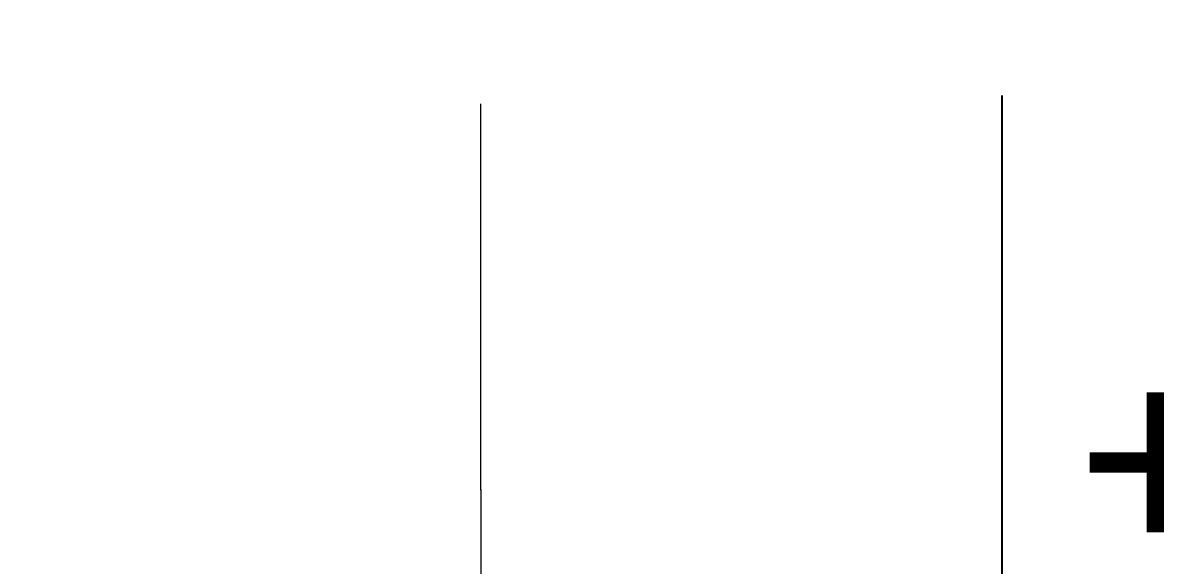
# Model space of a CAD drawing. Header units: millimetres. Extents: x 4647 to 73915, y -13612 to -8141.
# Drawn here: x 11903.1 to 12006.7, y -10349 to -10299.4 of the extents above; entities that cross this region are included whole.
import ezdxf
from ezdxf.enums import TextEntityAlignment as Align

# ---------------------------------------------------------------- set-up
doc = ezdxf.new("R2010")
doc.units = ezdxf.units.MM
doc.linetypes.add('Kropki i Kreski', pattern=[67.027776, 35.277777, -17.638888, 0, -14.111111])
doc.layers.add('a_wymiary', color=250, linetype='Continuous', lineweight=9)
doc.layers.add('Konstrukcja - Siatka mod_Nr_Pióra__1', color=7, linetype='Continuous', lineweight=5)
doc.layers.add('Konstrukcja - Siatka mod', color=7, linetype='Continuous')
doc.layers.add('Wymiarowanie - Ogólne', color=7, linetype='Continuous')
doc.layers.add('Konstrukcja - Siatka mod_Nr_Pióra__4', color=7, linetype='Continuous', lineweight=5, true_color=0x029e21)
doc.styles.add('GENERATED_STYLE_1', font='arialbd.ttf')
doc.styles.add('GENERATED_STYLE_4', font='arial.ttf')
doc.styles.get("Standard").update_dxf_attribs({"font": 'arial.ttf'})
doc.dimstyles.new('1-100', dxfattribs={"dimtxt": 13, "dimasz": 15, "dimexe": 10, "dimexo": 20, "dimgap": 5, "dimtad": 1, "dimdec": 1, "dimrnd": 0.5, "dimtxsty": 'Standard', "dimblk": 'ARCHTICK', "dimcen": 0.09, "dimdle": 10, "dimadec": 0, "dimazin": 0, "dimtfac": 1, "dimtdec": 1, "dimtofl": 0, "dimtmove": 0, "dimatfit": 3, "dimfxl": 10, "dimfxlon": 1, "dimtolj": 1, "dimtzin": 0, "dimarcsym": 0})

# ---------------------------------------------------------------- blocks, each defined once
blk = doc.blocks.new('Standardowy znacznik siatki_2')
at = {"layer": 'Konstrukcja - Siatka mod_Nr_Pióra__4', "linetype": 'Kropki i Kreski'}
for q in [(1533.18, 0), (0, 0)]:
    blk.add_line((268.51, 0), q, dxfattribs=at)
blk.add_point((268.51, 0), dxfattribs=at)
blk.add_point((268.51, 0), dxfattribs=at)
at = {"layer": 'Konstrukcja - Siatka mod_Nr_Pióra__1', "style": 'GENERATED_STYLE_1'}
blk.add_attdef('AC_MarkerText_1', text='', height=18, dxfattribs=at).set_placement((-28.89, -13.29), align=Align.BOTTOM_LEFT)
blk = doc.blocks.new('_ArchTick')
at = {"color": 0, "linetype": 'ByBlock', "const_width": 0.15}
blk.add_lwpolyline([(-0.5, -0.5), (0.5, 0.5)], dxfattribs=at)
blk = doc.blocks.new('*D802')
at = {"layer": 'a_wymiary', "color": 0, "lineweight": -2, "transparency": 16777216}
for p, q in [((11649, -10180.91), (11649, -10150.91)), ((12748.98, -10180.91), (12748.98, -10150.91)), ((11639, -10160.91), (12758.98, -10160.91))]:
    blk.add_line(p, q, dxfattribs=at)
at = {"layer": 'DEFPOINTS', "color": 0, "transparency": 16777216}
for p in [(12748.98, -10160.91), (11649, -10687.41), (12748.98, -10687.41)]:
    blk.add_point(p, dxfattribs=at)
at = {"layer": 'a_wymiary', "color": 0, "lineweight": -2, "transparency": 16777216, "xscale": 15, "yscale": 15, "zscale": 15, "rotation": 180}
blk.add_blockref('_ArchTick', (11649, -10160.91), dxfattribs=at)
at = {"layer": 'a_wymiary', "color": 0, "lineweight": -2, "transparency": 16777216, "xscale": 15, "yscale": 15, "zscale": 15}
blk.add_blockref('_ArchTick', (12748.98, -10160.91), dxfattribs=at)
at = {"layer": 'a_wymiary', "color": 0, "transparency": 16777216, "insert": (12198.99, -10149.28), "char_height": 13, "attachment_point": 5}
blk.add_mtext('\\A1;1100', dxfattribs=at)
blk = doc.blocks.new('*D803')
at = {"layer": 'a_wymiary', "color": 0, "lineweight": -2, "transparency": 16777216}
for p, q in [((11731.48, -10212.51), (11731.48, -10182.51)), ((12666.48, -10212.51), (12666.48, -10182.51)), ((11721.48, -10192.51), (12676.48, -10192.51))]:
    blk.add_line(p, q, dxfattribs=at)
at = {"layer": 'DEFPOINTS', "color": 0, "transparency": 16777216}
for p in [(12666.48, -10192.51), (11731.48, -10669.57), (12666.48, -10669.57)]:
    blk.add_point(p, dxfattribs=at)
at = {"layer": 'a_wymiary', "color": 0, "lineweight": -2, "transparency": 16777216, "xscale": 15, "yscale": 15, "zscale": 15, "rotation": 180}
blk.add_blockref('_ArchTick', (11731.48, -10192.51), dxfattribs=at)
at = {"layer": 'a_wymiary', "color": 0, "lineweight": -2, "transparency": 16777216, "xscale": 15, "yscale": 15, "zscale": 15}
blk.add_blockref('_ArchTick', (12666.48, -10192.51), dxfattribs=at)
at = {"layer": 'a_wymiary', "color": 0, "transparency": 16777216, "insert": (12198.98, -10180.86), "char_height": 13, "attachment_point": 5}
blk.add_mtext('\\A1;935', dxfattribs=at)

msp = doc.modelspace()

# ---------------------------------------------------------------- linework, layer by layer
at = {"layer": 'Wymiarowanie - Ogólne', "color": 161, "lineweight": 25}
msp.add_line((11992.68, -10366.04), (11992.68, -10306.04), dxfattribs=at)

# ---------------------------------------------------------------- block references
at = {"layer": 'Konstrukcja - Siatka mod', "color": 251, "lineweight": 15, "rotation": 270}
msp.add_blockref('Standardowy znacznik siatki_2', (11944.97, -10073.57), dxfattribs=at)

# ---------------------------------------------------------------- texts
at = {"layer": 'Wymiarowanie - Ogólne', "color": 5, "style": 'GENERATED_STYLE_4'}
msp.add_text('+7,08', height=18, dxfattribs=at).set_placement((11999.46, -10348.28))

# ---------------------------------------------------------------- dimensions: what is measured, and where the dimension line sits
at = {"layer": 'a_wymiary'}
for base, p1, p2, picture, middle in [((12748.98, -10160.91), (11649, -10687.41), (12748.98, -10687.41), '*D802', (12198.99, -10149.28)), ((12666.48, -10192.51), (11731.48, -10669.57), (12666.48, -10669.57), '*D803', (12198.98, -10180.86))]:
    dim = msp.add_linear_dim(base=base, p1=p1, p2=p2, dimstyle='1-100', override={"dimfxl": 20}, dxfattribs=at)
    dim.commit()
    dim.dimension.update_dxf_attribs({"geometry": picture, "text_midpoint": middle})

doc.saveas('drawing.dxf')
